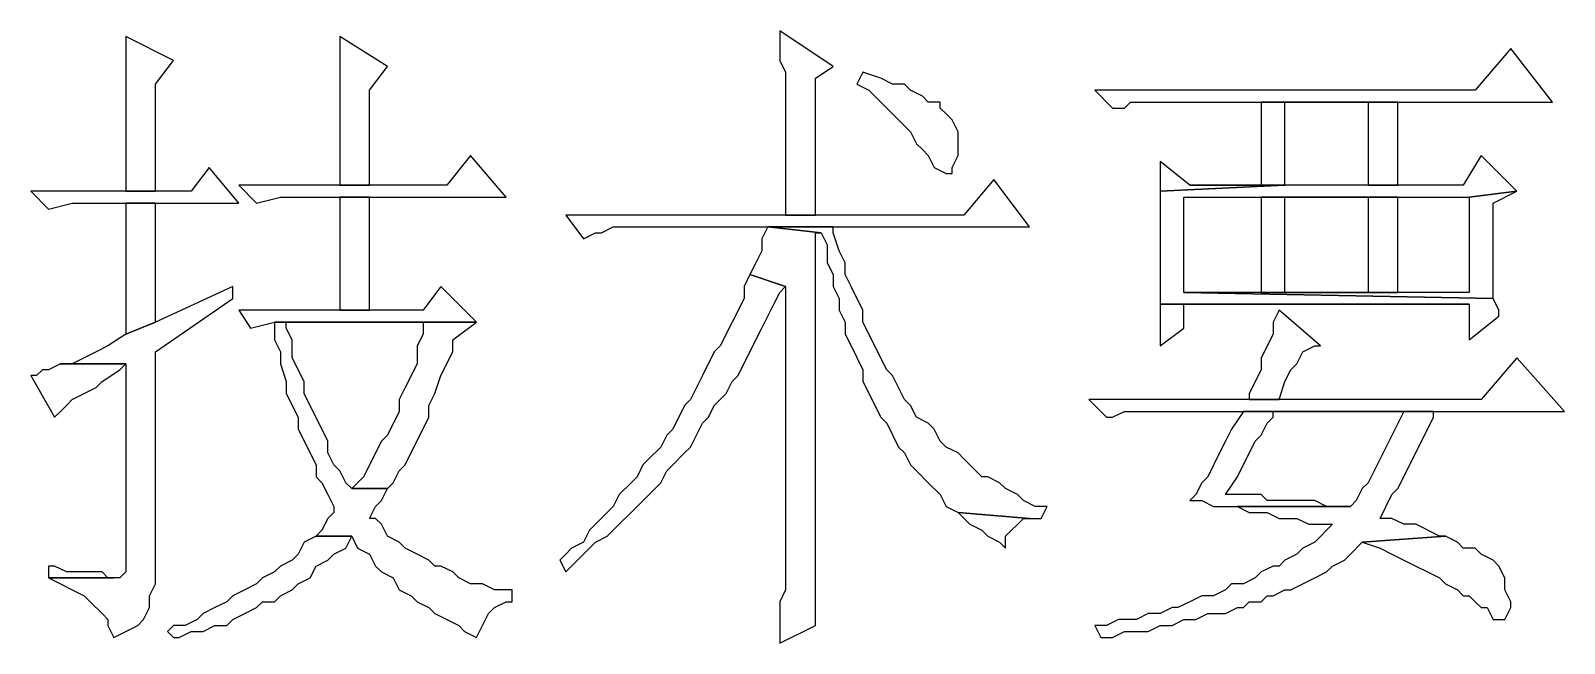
# Model space of a CAD drawing. Extents: x -15.4 to 0.8, y 0.3 to 11.8.
# Drawn here: x -2.5071 to -2.2921, y 10.4527 to 10.5386 of the extents above; entities that cross this region are included whole.
import ezdxf

# ---------------------------------------------------------------- set-up
doc = ezdxf.new("R2010")
doc.units = 0
doc.header["$MEASUREMENT"] = 0
doc.linetypes.add('AUSGEZOGEN', pattern=[0])
doc.layers.get('0').update_dxf_attribs({"linetype": 'AUSGEZOGEN'})

msp = doc.modelspace()

# ---------------------------------------------------------------- linework, layer by layer
for points in [[(-2.49378, 10.53773), (-2.49378, 10.51606), (-2.49378, 10.51606), (-2.48961, 10.51606), (-2.48961, 10.51606), (-2.48961, 10.53106), (-2.48961, 10.53106), (-2.48711, 10.5344), (-2.49378, 10.53773)], [(-2.46378, 10.53773), (-2.46378, 10.5169), (-2.46378, 10.5169), (-2.45961, 10.5169), (-2.45961, 10.5169), (-2.45961, 10.53023), (-2.45961, 10.53023), (-2.45711, 10.53356), (-2.46378, 10.53773)], [(-2.40211, 10.53856), (-2.40211, 10.5344), (-2.40211, 10.5344), (-2.40128, 10.53273), (-2.40128, 10.53273), (-2.40128, 10.51273), (-2.40128, 10.51273), (-2.39711, 10.51273), (-2.39711, 10.51273), (-2.39711, 10.5319), (-2.39711, 10.5319), (-2.39461, 10.53356), (-2.40211, 10.53856)], [(-2.29961, 10.53606), (-2.30461, 10.53023), (-2.30461, 10.53023), (-2.35795, 10.53023), (-2.35795, 10.53023), (-2.35545, 10.52773), (-2.35545, 10.52773), (-2.35378, 10.52773), (-2.35378, 10.52773), (-2.35295, 10.52856), (-2.35295, 10.52856), (-2.29378, 10.52856), (-2.29961, 10.53606)], [(-2.39045, 10.53273), (-2.39128, 10.53106), (-2.39128, 10.53106), (-2.38961, 10.53023), (-2.38961, 10.53023), (-2.38545, 10.52606), (-2.38545, 10.52606), (-2.38461, 10.52523), (-2.38461, 10.52523), (-2.38378, 10.5244), (-2.38378, 10.5244), (-2.38295, 10.52273), (-2.38295, 10.52273), (-2.38211, 10.5219), (-2.38211, 10.5219), (-2.38128, 10.52106), (-2.38128, 10.52106), (-2.38045, 10.5194), (-2.38045, 10.5194), (-2.37878, 10.51856), (-2.37878, 10.51856), (-2.37795, 10.51856), (-2.37795, 10.51856), (-2.37795, 10.5194), (-2.37795, 10.5194), (-2.37711, 10.52106), (-2.37711, 10.52106), (-2.37711, 10.5244), (-2.37711, 10.5244), (-2.37795, 10.52606), (-2.37795, 10.52606), (-2.37878, 10.5269), (-2.37878, 10.5269), (-2.37961, 10.52773), (-2.37961, 10.52773), (-2.37961, 10.52856), (-2.37961, 10.52856), (-2.38128, 10.52856), (-2.38128, 10.52856), (-2.38211, 10.5294), (-2.38211, 10.5294), (-2.38378, 10.53023), (-2.38378, 10.53023), (-2.38461, 10.53106), (-2.38461, 10.53106), (-2.38628, 10.53106), (-2.38628, 10.53106), (-2.38795, 10.5319), (-2.38795, 10.5319), (-2.39045, 10.53273), (-2.39045, 10.53273)], [(-2.33461, 10.52856), (-2.33461, 10.5169), (-2.33461, 10.5169), (-2.34461, 10.5169), (-2.34461, 10.5169), (-2.33128, 10.5169), (-2.33128, 10.5169), (-2.33128, 10.52856), (-2.33128, 10.52856), (-2.31961, 10.52856), (-2.33461, 10.52856)], [(-2.31545, 10.52856), (-2.33461, 10.52856), (-2.33461, 10.52856), (-2.31961, 10.52856), (-2.31961, 10.52856), (-2.31961, 10.5169), (-2.31961, 10.5169), (-2.31545, 10.5169), (-2.31545, 10.52856)], [(-2.44545, 10.52106), (-2.44878, 10.5169), (-2.44878, 10.5169), (-2.47795, 10.5169), (-2.47795, 10.5169), (-2.47545, 10.5144), (-2.47545, 10.5144), (-2.47211, 10.51523), (-2.47211, 10.51523), (-2.44045, 10.51523), (-2.44545, 10.52106)], [(-2.30378, 10.52106), (-2.30628, 10.5169), (-2.30628, 10.5169), (-2.33128, 10.5169), (-2.33128, 10.5169), (-2.34878, 10.51606), (-2.34878, 10.51606), (-2.34878, 10.50023), (-2.34878, 10.50023), (-2.30545, 10.50023), (-2.30545, 10.50023), (-2.30545, 10.49523), (-2.30545, 10.49523), (-2.30128, 10.49856), (-2.30128, 10.49856), (-2.30128, 10.4994), (-2.30128, 10.4994), (-2.30211, 10.50106), (-2.30211, 10.50106), (-2.34545, 10.5019), (-2.34545, 10.5019), (-2.34545, 10.51523), (-2.34545, 10.51523), (-2.30545, 10.51523), (-2.30545, 10.51523), (-2.29878, 10.51606), (-2.30378, 10.52106)], [(-2.34878, 10.52023), (-2.34878, 10.51606), (-2.34878, 10.51606), (-2.33128, 10.5169), (-2.33128, 10.5169), (-2.34461, 10.5169), (-2.34878, 10.52023)], [(-2.48211, 10.5194), (-2.48461, 10.51606), (-2.48461, 10.51606), (-2.50711, 10.51606), (-2.50711, 10.51606), (-2.50461, 10.51356), (-2.50461, 10.51356), (-2.50128, 10.5144), (-2.50128, 10.5144), (-2.47795, 10.5144), (-2.48211, 10.5194)], [(-2.37211, 10.51773), (-2.37628, 10.51273), (-2.37628, 10.51273), (-2.43211, 10.51273), (-2.43211, 10.51273), (-2.42961, 10.5094), (-2.42961, 10.5094), (-2.42795, 10.51023), (-2.42795, 10.51023), (-2.42711, 10.51023), (-2.42711, 10.51023), (-2.42545, 10.51106), (-2.42545, 10.51106), (-2.36711, 10.51106), (-2.37211, 10.51773)], [(-2.29878, 10.51606), (-2.30545, 10.51523), (-2.30545, 10.51523), (-2.30545, 10.5019), (-2.30545, 10.5019), (-2.34545, 10.5019), (-2.34545, 10.5019), (-2.30211, 10.50106), (-2.30211, 10.50106), (-2.30211, 10.5144), (-2.29878, 10.51606)], [(-2.48961, 10.5144), (-2.49378, 10.5144), (-2.49378, 10.5144), (-2.49378, 10.49606), (-2.49378, 10.49606), (-2.48961, 10.49773), (-2.48961, 10.5144)], [(-2.45961, 10.4994), (-2.45961, 10.51523), (-2.45961, 10.51523), (-2.46378, 10.51523), (-2.46378, 10.51523), (-2.46378, 10.4994), (-2.46378, 10.4994), (-2.45961, 10.4994), (-2.45961, 10.4994)], [(-2.33461, 10.51523), (-2.33461, 10.5019), (-2.33461, 10.5019), (-2.33128, 10.5019), (-2.33128, 10.5019), (-2.33128, 10.51523), (-2.33128, 10.51523), (-2.31961, 10.51523), (-2.33461, 10.51523)], [(-2.31545, 10.51523), (-2.33461, 10.51523), (-2.33461, 10.51523), (-2.31961, 10.51523), (-2.31961, 10.51523), (-2.31961, 10.5019), (-2.31961, 10.5019), (-2.33461, 10.5019), (-2.33461, 10.5019), (-2.31545, 10.5019), (-2.31545, 10.51523)], [(-2.40378, 10.51106), (-2.40461, 10.5094), (-2.40461, 10.5094), (-2.40461, 10.50773), (-2.40461, 10.50773), (-2.40545, 10.50606), (-2.40545, 10.50606), (-2.40628, 10.5044), (-2.40628, 10.5044), (-2.40128, 10.50273), (-2.40128, 10.50273), (-2.40128, 10.46023), (-2.40128, 10.46023), (-2.40211, 10.45856), (-2.40211, 10.45856), (-2.40211, 10.45273), (-2.40211, 10.45273), (-2.39711, 10.45523), (-2.39711, 10.45523), (-2.39711, 10.51023), (-2.39711, 10.51023), (-2.39628, 10.51023), (-2.40378, 10.51106)], [(-2.39461, 10.51106), (-2.40378, 10.51106), (-2.40378, 10.51106), (-2.39628, 10.51023), (-2.39628, 10.51023), (-2.39545, 10.50856), (-2.39545, 10.50856), (-2.39545, 10.50606), (-2.39545, 10.50606), (-2.39461, 10.5044), (-2.39461, 10.5044), (-2.39461, 10.50273), (-2.39461, 10.50273), (-2.39378, 10.50106), (-2.39378, 10.50106), (-2.39378, 10.4994), (-2.39378, 10.4994), (-2.39295, 10.49773), (-2.39295, 10.49773), (-2.39295, 10.49606), (-2.39295, 10.49606), (-2.39211, 10.4944), (-2.39211, 10.4944), (-2.39045, 10.49106), (-2.39045, 10.49106), (-2.39045, 10.4894), (-2.39045, 10.4894), (-2.38795, 10.4844), (-2.38795, 10.4844), (-2.38711, 10.48356), (-2.38711, 10.48356), (-2.38545, 10.48023), (-2.38545, 10.48023), (-2.38461, 10.4794), (-2.38461, 10.4794), (-2.38378, 10.47773), (-2.38378, 10.47773), (-2.38295, 10.4769), (-2.38295, 10.4769), (-2.38128, 10.47523), (-2.38128, 10.47523), (-2.37961, 10.47356), (-2.37961, 10.47356), (-2.37878, 10.4719), (-2.37878, 10.4719), (-2.37711, 10.47106), (-2.37711, 10.47106), (-2.36711, 10.47023), (-2.36711, 10.47023), (-2.36545, 10.47023), (-2.36545, 10.47023), (-2.36461, 10.4719), (-2.36461, 10.4719), (-2.36628, 10.4719), (-2.36628, 10.4719), (-2.36795, 10.47273), (-2.36795, 10.47273), (-2.36878, 10.47356), (-2.36878, 10.47356), (-2.37045, 10.4744), (-2.37045, 10.4744), (-2.37128, 10.47523), (-2.37128, 10.47523), (-2.37295, 10.47606), (-2.37295, 10.47606), (-2.37378, 10.47606), (-2.37378, 10.47606), (-2.37545, 10.47773), (-2.37545, 10.47773), (-2.37628, 10.47856), (-2.37628, 10.47856), (-2.37711, 10.4794), (-2.37711, 10.4794), (-2.37878, 10.48023), (-2.37878, 10.48023), (-2.37961, 10.48106), (-2.37961, 10.48106), (-2.38045, 10.48273), (-2.38045, 10.48273), (-2.38128, 10.48356), (-2.38128, 10.48356), (-2.38295, 10.4844), (-2.38295, 10.4844), (-2.38378, 10.48606), (-2.38378, 10.48606), (-2.38461, 10.4869), (-2.38461, 10.4869), (-2.38628, 10.49023), (-2.38628, 10.49023), (-2.38711, 10.49106), (-2.38711, 10.49106), (-2.39045, 10.49773), (-2.39045, 10.49773), (-2.39045, 10.4994), (-2.39045, 10.4994), (-2.39211, 10.50273), (-2.39211, 10.50273), (-2.39295, 10.5044), (-2.39295, 10.5044), (-2.39295, 10.50606), (-2.39295, 10.50606), (-2.39378, 10.50773), (-2.39378, 10.50773), (-2.39461, 10.51023), (-2.39461, 10.51106)], [(-2.40628, 10.5044), (-2.40711, 10.50273), (-2.40711, 10.50273), (-2.40711, 10.50106), (-2.40711, 10.50106), (-2.41045, 10.4944), (-2.41045, 10.4944), (-2.41128, 10.49356), (-2.41128, 10.49356), (-2.41295, 10.49023), (-2.41295, 10.49023), (-2.41378, 10.48856), (-2.41378, 10.48856), (-2.41461, 10.4869), (-2.41461, 10.4869), (-2.41545, 10.48606), (-2.41545, 10.48606), (-2.41711, 10.48273), (-2.41711, 10.48273), (-2.41795, 10.4819), (-2.41795, 10.4819), (-2.41878, 10.48023), (-2.41878, 10.48023), (-2.42045, 10.47856), (-2.42045, 10.47856), (-2.42128, 10.47773), (-2.42128, 10.47773), (-2.42211, 10.47606), (-2.42211, 10.47606), (-2.42295, 10.47523), (-2.42295, 10.47523), (-2.42461, 10.47356), (-2.42461, 10.47356), (-2.42545, 10.4719), (-2.42545, 10.4719), (-2.42878, 10.46856), (-2.42878, 10.46856), (-2.42961, 10.4669), (-2.42961, 10.4669), (-2.43128, 10.46606), (-2.43128, 10.46606), (-2.43211, 10.46523), (-2.43211, 10.46523), (-2.43295, 10.4644), (-2.43295, 10.4644), (-2.43211, 10.46273), (-2.43211, 10.46273), (-2.43128, 10.46356), (-2.43128, 10.46356), (-2.43045, 10.4644), (-2.43045, 10.4644), (-2.42878, 10.46606), (-2.42878, 10.46606), (-2.42795, 10.4669), (-2.42795, 10.4669), (-2.42628, 10.46773), (-2.42628, 10.46773), (-2.42461, 10.4694), (-2.42461, 10.4694), (-2.42295, 10.47106), (-2.42295, 10.47106), (-2.41878, 10.47523), (-2.41878, 10.47523), (-2.41795, 10.4769), (-2.41795, 10.4769), (-2.41711, 10.47773), (-2.41711, 10.47773), (-2.41545, 10.4794), (-2.41545, 10.4794), (-2.41461, 10.48023), (-2.41461, 10.48023), (-2.41378, 10.4819), (-2.41378, 10.4819), (-2.41295, 10.48356), (-2.41295, 10.48356), (-2.41211, 10.4844), (-2.41211, 10.4844), (-2.41128, 10.48606), (-2.41128, 10.48606), (-2.40961, 10.48773), (-2.40961, 10.48773), (-2.40878, 10.4894), (-2.40878, 10.4894), (-2.40795, 10.49023), (-2.40795, 10.49023), (-2.40545, 10.49523), (-2.40545, 10.49523), (-2.40461, 10.4969), (-2.40461, 10.4969), (-2.40295, 10.50023), (-2.40295, 10.50023), (-2.40211, 10.5019), (-2.40211, 10.5019), (-2.40128, 10.50273), (-2.40628, 10.5044)], [(-2.47878, 10.50273), (-2.48961, 10.49773), (-2.48961, 10.49773), (-2.49378, 10.49606), (-2.49378, 10.49606), (-2.49628, 10.4944), (-2.49628, 10.4944), (-2.49795, 10.49356), (-2.49795, 10.49356), (-2.50128, 10.4919), (-2.50128, 10.4919), (-2.50295, 10.4919), (-2.50295, 10.4919), (-2.49378, 10.4919), (-2.49378, 10.4919), (-2.49378, 10.46273), (-2.49378, 10.46273), (-2.49461, 10.4619), (-2.49461, 10.4619), (-2.50461, 10.4619), (-2.50461, 10.4619), (-2.50295, 10.46106), (-2.50295, 10.46106), (-2.50128, 10.46023), (-2.50128, 10.46023), (-2.49961, 10.4594), (-2.49961, 10.4594), (-2.49878, 10.45856), (-2.49878, 10.45856), (-2.49711, 10.4569), (-2.49711, 10.4569), (-2.49628, 10.45606), (-2.49628, 10.45606), (-2.49628, 10.45523), (-2.49628, 10.45523), (-2.49545, 10.45356), (-2.49545, 10.45356), (-2.49378, 10.4544), (-2.49378, 10.4544), (-2.49211, 10.45523), (-2.49211, 10.45523), (-2.49128, 10.45606), (-2.49128, 10.45606), (-2.49045, 10.45773), (-2.49045, 10.45773), (-2.49045, 10.4594), (-2.49045, 10.4594), (-2.48961, 10.46106), (-2.48961, 10.46106), (-2.48961, 10.49356), (-2.48961, 10.49356), (-2.47878, 10.50106), (-2.47878, 10.50273)], [(-2.44961, 10.50273), (-2.45211, 10.4994), (-2.45211, 10.4994), (-2.47795, 10.4994), (-2.47795, 10.4994), (-2.47628, 10.4969), (-2.47628, 10.4969), (-2.47295, 10.49773), (-2.47295, 10.49773), (-2.44461, 10.49773), (-2.44961, 10.50273)], [(-2.34878, 10.50023), (-2.34878, 10.4944), (-2.34878, 10.4944), (-2.34545, 10.4969), (-2.34545, 10.4969), (-2.34545, 10.50023), (-2.34545, 10.50023), (-2.30545, 10.50023), (-2.34878, 10.50023)], [(-2.33211, 10.4994), (-2.33295, 10.49773), (-2.33295, 10.49773), (-2.33295, 10.49606), (-2.33295, 10.49606), (-2.33461, 10.49273), (-2.33461, 10.49273), (-2.33461, 10.49106), (-2.33461, 10.49106), (-2.33628, 10.48773), (-2.33628, 10.48773), (-2.33628, 10.4869), (-2.33628, 10.4869), (-2.33211, 10.4869), (-2.33211, 10.4869), (-2.33128, 10.4894), (-2.33128, 10.4894), (-2.33045, 10.49106), (-2.33045, 10.49106), (-2.32961, 10.4919), (-2.32961, 10.4919), (-2.32878, 10.49356), (-2.32878, 10.49356), (-2.32711, 10.4944), (-2.32711, 10.4944), (-2.32628, 10.4944), (-2.33211, 10.4994)], [(-2.47295, 10.49773), (-2.47295, 10.49523), (-2.47295, 10.49523), (-2.47211, 10.49356), (-2.47211, 10.49356), (-2.47211, 10.4919), (-2.47211, 10.4919), (-2.47128, 10.4894), (-2.47128, 10.4894), (-2.47128, 10.48773), (-2.47128, 10.48773), (-2.46961, 10.4844), (-2.46961, 10.4844), (-2.46961, 10.48273), (-2.46961, 10.48273), (-2.46711, 10.47773), (-2.46711, 10.47773), (-2.46711, 10.47606), (-2.46711, 10.47606), (-2.46628, 10.47523), (-2.46628, 10.47523), (-2.46545, 10.47356), (-2.46545, 10.47356), (-2.46461, 10.4719), (-2.46461, 10.4719), (-2.46461, 10.47106), (-2.46461, 10.47106), (-2.46545, 10.47023), (-2.46545, 10.47023), (-2.46628, 10.46856), (-2.46628, 10.46856), (-2.46711, 10.46773), (-2.46711, 10.46773), (-2.46211, 10.46773), (-2.46211, 10.46773), (-2.46128, 10.46606), (-2.46128, 10.46606), (-2.45961, 10.46523), (-2.45961, 10.46523), (-2.45878, 10.46356), (-2.45878, 10.46356), (-2.45795, 10.46273), (-2.45795, 10.46273), (-2.45628, 10.4619), (-2.45628, 10.4619), (-2.45545, 10.46023), (-2.45545, 10.46023), (-2.45378, 10.4594), (-2.45378, 10.4594), (-2.45295, 10.45856), (-2.45295, 10.45856), (-2.45128, 10.45773), (-2.45128, 10.45773), (-2.45045, 10.4569), (-2.45045, 10.4569), (-2.44878, 10.45606), (-2.44878, 10.45606), (-2.44711, 10.45523), (-2.44711, 10.45523), (-2.44628, 10.4544), (-2.44628, 10.4544), (-2.44461, 10.45356), (-2.44461, 10.45356), (-2.44295, 10.4569), (-2.44295, 10.4569), (-2.44211, 10.45773), (-2.44211, 10.45773), (-2.44045, 10.45856), (-2.44045, 10.45856), (-2.43961, 10.45856), (-2.43961, 10.45856), (-2.43961, 10.46023), (-2.43961, 10.46023), (-2.44211, 10.46023), (-2.44211, 10.46023), (-2.44378, 10.46106), (-2.44378, 10.46106), (-2.44545, 10.46106), (-2.44545, 10.46106), (-2.44711, 10.4619), (-2.44711, 10.4619), (-2.44795, 10.46273), (-2.44795, 10.46273), (-2.44961, 10.46356), (-2.44961, 10.46356), (-2.45045, 10.46356), (-2.45045, 10.46356), (-2.45128, 10.4644), (-2.45128, 10.4644), (-2.45295, 10.46523), (-2.45295, 10.46523), (-2.45461, 10.46606), (-2.45461, 10.46606), (-2.45545, 10.4669), (-2.45545, 10.4669), (-2.45711, 10.46773), (-2.45711, 10.46773), (-2.45795, 10.4694), (-2.45795, 10.4694), (-2.45878, 10.47023), (-2.45878, 10.47023), (-2.45961, 10.47023), (-2.45961, 10.47023), (-2.45878, 10.4719), (-2.45878, 10.4719), (-2.45795, 10.47273), (-2.45795, 10.47273), (-2.45711, 10.4744), (-2.45711, 10.4744), (-2.46211, 10.4744), (-2.46211, 10.4744), (-2.46295, 10.47523), (-2.46295, 10.47523), (-2.46378, 10.4769), (-2.46378, 10.4769), (-2.46461, 10.47773), (-2.46461, 10.47773), (-2.46545, 10.4794), (-2.46545, 10.4794), (-2.46545, 10.48106), (-2.46545, 10.48106), (-2.46878, 10.48773), (-2.46878, 10.48773), (-2.46878, 10.4894), (-2.46878, 10.4894), (-2.47045, 10.49273), (-2.47045, 10.49273), (-2.47045, 10.49523), (-2.47045, 10.49523), (-2.47128, 10.4969), (-2.47128, 10.4969), (-2.47128, 10.49773), (-2.47128, 10.49773), (-2.45211, 10.49773), (-2.47295, 10.49773)], [(-2.44461, 10.49773), (-2.47295, 10.49773), (-2.47295, 10.49773), (-2.45211, 10.49773), (-2.45211, 10.49773), (-2.45211, 10.49606), (-2.45211, 10.49606), (-2.45295, 10.4944), (-2.45295, 10.4944), (-2.45295, 10.4919), (-2.45295, 10.4919), (-2.45461, 10.48856), (-2.45461, 10.48856), (-2.45545, 10.4869), (-2.45545, 10.4869), (-2.45545, 10.48523), (-2.45545, 10.48523), (-2.45711, 10.4819), (-2.45711, 10.4819), (-2.45795, 10.48106), (-2.45795, 10.48106), (-2.46045, 10.47606), (-2.46045, 10.47606), (-2.46128, 10.47523), (-2.46128, 10.47523), (-2.46211, 10.4744), (-2.46211, 10.4744), (-2.45711, 10.4744), (-2.45711, 10.4744), (-2.45628, 10.47523), (-2.45628, 10.47523), (-2.45545, 10.4769), (-2.45545, 10.4769), (-2.45461, 10.47773), (-2.45461, 10.47773), (-2.45128, 10.4844), (-2.45128, 10.4844), (-2.45128, 10.48606), (-2.45128, 10.48606), (-2.45045, 10.48773), (-2.45045, 10.48773), (-2.44961, 10.49023), (-2.44961, 10.49023), (-2.44795, 10.49356), (-2.44795, 10.49356), (-2.44795, 10.49523), (-2.44461, 10.49773)], [(-2.29878, 10.49273), (-2.30378, 10.4869), (-2.30378, 10.4869), (-2.35878, 10.4869), (-2.35878, 10.4869), (-2.35628, 10.4844), (-2.35628, 10.4844), (-2.35545, 10.4844), (-2.35545, 10.4844), (-2.35378, 10.48523), (-2.35378, 10.48523), (-2.29211, 10.48523), (-2.29878, 10.49273)], [(-2.50295, 10.4919), (-2.50461, 10.49106), (-2.50461, 10.49106), (-2.50545, 10.49106), (-2.50545, 10.49106), (-2.50628, 10.49023), (-2.50628, 10.49023), (-2.50711, 10.49023), (-2.50711, 10.49023), (-2.50378, 10.4844), (-2.50378, 10.4844), (-2.50295, 10.48523), (-2.50295, 10.48523), (-2.50211, 10.48606), (-2.50211, 10.48606), (-2.50128, 10.4869), (-2.50128, 10.4869), (-2.49795, 10.48856), (-2.49795, 10.48856), (-2.49711, 10.4894), (-2.49711, 10.4894), (-2.49461, 10.49106), (-2.49461, 10.49106), (-2.49378, 10.4919), (-2.50295, 10.4919)], [(-2.31045, 10.48523), (-2.33711, 10.48523), (-2.33711, 10.48523), (-2.31461, 10.48523), (-2.31461, 10.48523), (-2.31878, 10.4769), (-2.31878, 10.4769), (-2.31961, 10.47523), (-2.31961, 10.47523), (-2.32045, 10.4744), (-2.32045, 10.4744), (-2.32128, 10.47273), (-2.32128, 10.47273), (-2.32211, 10.4719), (-2.32211, 10.4719), (-2.33795, 10.4719), (-2.33795, 10.4719), (-2.33628, 10.47106), (-2.33628, 10.47106), (-2.33378, 10.47106), (-2.33378, 10.47106), (-2.33211, 10.47023), (-2.33211, 10.47023), (-2.32961, 10.47023), (-2.32961, 10.47023), (-2.32795, 10.4694), (-2.32795, 10.4694), (-2.32461, 10.4694), (-2.32461, 10.4694), (-2.32711, 10.4669), (-2.32711, 10.4669), (-2.32878, 10.46606), (-2.32878, 10.46606), (-2.32961, 10.46523), (-2.32961, 10.46523), (-2.33128, 10.4644), (-2.33128, 10.4644), (-2.33211, 10.46356), (-2.33211, 10.46356), (-2.33295, 10.46356), (-2.33295, 10.46356), (-2.33461, 10.46273), (-2.33461, 10.46273), (-2.33545, 10.4619), (-2.33545, 10.4619), (-2.33711, 10.46106), (-2.33711, 10.46106), (-2.33878, 10.46106), (-2.33878, 10.46106), (-2.33961, 10.46023), (-2.33961, 10.46023), (-2.34128, 10.4594), (-2.34128, 10.4594), (-2.34295, 10.4594), (-2.34295, 10.4594), (-2.34461, 10.45856), (-2.34461, 10.45856), (-2.34628, 10.45773), (-2.34628, 10.45773), (-2.34711, 10.45773), (-2.34711, 10.45773), (-2.34878, 10.4569), (-2.34878, 10.4569), (-2.35045, 10.4569), (-2.35045, 10.4569), (-2.35211, 10.45606), (-2.35211, 10.45606), (-2.35461, 10.45606), (-2.35461, 10.45606), (-2.35628, 10.45523), (-2.35628, 10.45523), (-2.35795, 10.45523), (-2.35795, 10.45523), (-2.35711, 10.45356), (-2.35711, 10.45356), (-2.35545, 10.45356), (-2.35545, 10.45356), (-2.35378, 10.4544), (-2.35378, 10.4544), (-2.35045, 10.4544), (-2.35045, 10.4544), (-2.34878, 10.45523), (-2.34878, 10.45523), (-2.34711, 10.45523), (-2.34711, 10.45523), (-2.34545, 10.45606), (-2.34545, 10.45606), (-2.34378, 10.45606), (-2.34378, 10.45606), (-2.34211, 10.4569), (-2.34211, 10.4569), (-2.33961, 10.4569), (-2.33961, 10.4569), (-2.33795, 10.45773), (-2.33795, 10.45773), (-2.33711, 10.45773), (-2.33711, 10.45773), (-2.33628, 10.45856), (-2.33628, 10.45856), (-2.33461, 10.45856), (-2.33461, 10.45856), (-2.33378, 10.4594), (-2.33378, 10.4594), (-2.33295, 10.4594), (-2.33295, 10.4594), (-2.33128, 10.46023), (-2.33128, 10.46023), (-2.33045, 10.46023), (-2.33045, 10.46023), (-2.32878, 10.46106), (-2.32878, 10.46106), (-2.32711, 10.4619), (-2.32711, 10.4619), (-2.32545, 10.46273), (-2.32545, 10.46273), (-2.32461, 10.46356), (-2.32461, 10.46356), (-2.32295, 10.4644), (-2.32295, 10.4644), (-2.32211, 10.46523), (-2.32211, 10.46523), (-2.32045, 10.4669), (-2.32045, 10.4669), (-2.30878, 10.46773), (-2.30878, 10.46773), (-2.30961, 10.46773), (-2.30961, 10.46773), (-2.31295, 10.4694), (-2.31295, 10.4694), (-2.31461, 10.4694), (-2.31461, 10.4694), (-2.31628, 10.47023), (-2.31628, 10.47023), (-2.31795, 10.47023), (-2.31795, 10.47023), (-2.31628, 10.47356), (-2.31628, 10.47356), (-2.31545, 10.4744), (-2.31545, 10.4744), (-2.31461, 10.47606), (-2.31461, 10.47606), (-2.31045, 10.4844), (-2.31045, 10.48523)], [(-2.33711, 10.48523), (-2.33878, 10.48273), (-2.33878, 10.48273), (-2.33961, 10.48106), (-2.33961, 10.48106), (-2.34045, 10.4794), (-2.34045, 10.4794), (-2.34211, 10.47606), (-2.34211, 10.47606), (-2.34295, 10.47523), (-2.34295, 10.47523), (-2.34378, 10.47356), (-2.34378, 10.47356), (-2.34461, 10.47273), (-2.34461, 10.47273), (-2.34295, 10.47273), (-2.34295, 10.47273), (-2.34128, 10.4719), (-2.34128, 10.4719), (-2.32211, 10.4719), (-2.32211, 10.4719), (-2.32545, 10.4719), (-2.32545, 10.4719), (-2.32711, 10.47273), (-2.32711, 10.47273), (-2.33378, 10.47273), (-2.33378, 10.47273), (-2.33461, 10.47356), (-2.33461, 10.47356), (-2.33961, 10.47356), (-2.33961, 10.47356), (-2.33795, 10.47606), (-2.33795, 10.47606), (-2.33545, 10.48106), (-2.33545, 10.48106), (-2.33461, 10.4819), (-2.33461, 10.4819), (-2.33378, 10.48356), (-2.33378, 10.48356), (-2.33295, 10.4844), (-2.33295, 10.4844), (-2.33295, 10.48523), (-2.33295, 10.48523), (-2.31461, 10.48523), (-2.33711, 10.48523)], [(-2.37711, 10.47106), (-2.37545, 10.4694), (-2.37545, 10.4694), (-2.37378, 10.46856), (-2.37378, 10.46856), (-2.37295, 10.46773), (-2.37295, 10.46773), (-2.37128, 10.4669), (-2.37128, 10.4669), (-2.37045, 10.46606), (-2.37045, 10.46606), (-2.37045, 10.46773), (-2.37045, 10.46773), (-2.36795, 10.47023), (-2.36795, 10.47023), (-2.36711, 10.47023), (-2.37711, 10.47106)], [(-2.46711, 10.46773), (-2.46878, 10.4669), (-2.46878, 10.4669), (-2.46961, 10.46523), (-2.46961, 10.46523), (-2.47045, 10.4644), (-2.47045, 10.4644), (-2.47211, 10.46356), (-2.47211, 10.46356), (-2.47295, 10.46273), (-2.47295, 10.46273), (-2.47461, 10.4619), (-2.47461, 10.4619), (-2.47545, 10.46106), (-2.47545, 10.46106), (-2.47711, 10.46023), (-2.47711, 10.46023), (-2.47878, 10.4594), (-2.47878, 10.4594), (-2.47961, 10.45856), (-2.47961, 10.45856), (-2.48128, 10.45773), (-2.48128, 10.45773), (-2.48295, 10.4569), (-2.48295, 10.4569), (-2.48378, 10.45606), (-2.48378, 10.45606), (-2.48545, 10.45523), (-2.48545, 10.45523), (-2.48711, 10.45523), (-2.48711, 10.45523), (-2.48795, 10.4544), (-2.48795, 10.4544), (-2.48711, 10.45356), (-2.48711, 10.45356), (-2.48628, 10.45356), (-2.48628, 10.45356), (-2.48461, 10.4544), (-2.48461, 10.4544), (-2.48295, 10.4544), (-2.48295, 10.4544), (-2.48128, 10.45523), (-2.48128, 10.45523), (-2.47961, 10.45523), (-2.47961, 10.45523), (-2.47878, 10.45606), (-2.47878, 10.45606), (-2.47711, 10.4569), (-2.47711, 10.4569), (-2.47545, 10.45773), (-2.47545, 10.45773), (-2.47461, 10.45856), (-2.47461, 10.45856), (-2.47295, 10.45856), (-2.47295, 10.45856), (-2.47211, 10.4594), (-2.47211, 10.4594), (-2.47045, 10.46023), (-2.47045, 10.46023), (-2.46961, 10.46106), (-2.46961, 10.46106), (-2.46795, 10.4619), (-2.46795, 10.4619), (-2.46711, 10.46356), (-2.46711, 10.46356), (-2.46545, 10.4644), (-2.46545, 10.4644), (-2.46461, 10.46523), (-2.46461, 10.46523), (-2.46295, 10.46606), (-2.46295, 10.46606), (-2.46211, 10.46773), (-2.46711, 10.46773)], [(-2.30878, 10.46773), (-2.32045, 10.4669), (-2.32045, 10.4669), (-2.31795, 10.46606), (-2.31795, 10.46606), (-2.31628, 10.46523), (-2.31628, 10.46523), (-2.31461, 10.4644), (-2.31461, 10.4644), (-2.31295, 10.46356), (-2.31295, 10.46356), (-2.31128, 10.46273), (-2.31128, 10.46273), (-2.30961, 10.4619), (-2.30961, 10.4619), (-2.30878, 10.46106), (-2.30878, 10.46106), (-2.30711, 10.46023), (-2.30711, 10.46023), (-2.30628, 10.4594), (-2.30628, 10.4594), (-2.30545, 10.4594), (-2.30545, 10.4594), (-2.30461, 10.45856), (-2.30461, 10.45856), (-2.30378, 10.45773), (-2.30378, 10.45773), (-2.30295, 10.45773), (-2.30295, 10.45773), (-2.30211, 10.45606), (-2.30211, 10.45606), (-2.30045, 10.45606), (-2.30045, 10.45606), (-2.29961, 10.45773), (-2.29961, 10.45773), (-2.29961, 10.45856), (-2.29961, 10.45856), (-2.30045, 10.46023), (-2.30045, 10.46023), (-2.30045, 10.4619), (-2.30045, 10.4619), (-2.30128, 10.46356), (-2.30128, 10.46356), (-2.30211, 10.4644), (-2.30211, 10.4644), (-2.30378, 10.46523), (-2.30378, 10.46523), (-2.30461, 10.46606), (-2.30461, 10.46606), (-2.30628, 10.46606), (-2.30628, 10.46606), (-2.30711, 10.4669), (-2.30878, 10.46773)], [(-2.50461, 10.46356), (-2.50461, 10.4619), (-2.50461, 10.4619), (-2.49545, 10.4619), (-2.49545, 10.4619), (-2.49628, 10.4619), (-2.49628, 10.4619), (-2.49711, 10.46273), (-2.49711, 10.46273), (-2.50211, 10.46273), (-2.50211, 10.46273), (-2.50378, 10.46356), (-2.50461, 10.46356)]]:
    msp.add_lwpolyline(points)

doc.saveas('drawing.dxf')
